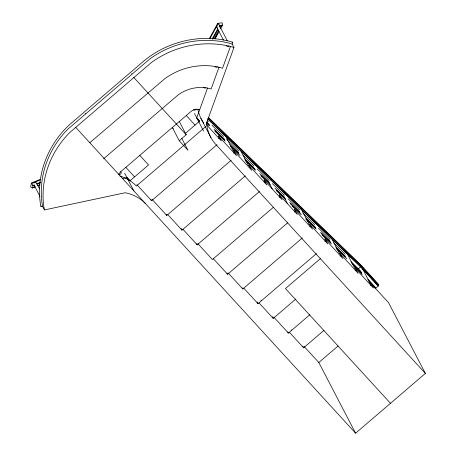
<?xml version="1.0" encoding="UTF-8"?>
<svg xmlns="http://www.w3.org/2000/svg" width="456" height="456" viewBox="0 0 456 456"><rect width="100%" height="100%" fill="white"/><g stroke="black" fill="none" stroke-linecap="round" stroke-linejoin="round"><path stroke-width="0.68" d="M217.74 23.393L219.963 25.473L222.579 25.131L222.095 22.811L217.717 23.353L209.481 38.293M369.103 280.748L375.755 288.101L378.286 285.963L378.588 284.35L360.616 264.708L208.375 117.42M32.598 187.969L33.009 185.706L31.378 183.073L30.66 186.971L32.553 187.997L35.226 186.886M194.421 113.464L203.627 131.106M199.471 121.29L196.718 117.882L207.605 87.888M219.04 67.14L211.105 88.994L209.213 88.453A36.377 33.938 -27.5 0 0 178.25 94.814L103.609 158.779M230.468 46.392L222.539 68.246L219.484 67.368A64.074 59.776 -27.5 0 0 164.947 78.58L89.872 142.677M232.104 42.237A1.539 0.393 -74 0 1 232.492 42.465A1.539 0.393 -74 0 1 232.184 44.061L233.974 47.498L206.574 122.995A41.086 38.332 -27.5 0 0 215.346 143.914L425.368 373.418L355.606 433.2L75.571 127.195M209.977 38.526L218.202 23.598M212.262 38.885L217.729 28.956M219.097 26.476L219.781 25.234M212.513 39.142L217.985 29.218M219.347 26.733L220.031 25.496M213.79 38.942L218.561 30.284M219.923 27.816L221.285 25.342M214.913 38.595L217.996 32.992M221.428 26.773L222.112 25.525M214.993 38.88L219.102 31.407M220.476 28.922L222.534 25.183M378.349 284.709L360.445 265.141L360.616 264.708M185.387 133.363L199.694 121.096L196.73 117.859M181.75 138.299L187.992 150.292L179.236 140.727L186.213 134.748L179.316 121.501M205.61 126.7L136.384 186.025A41.086 38.332 -27.5 0 0 119.854 176.016M218.487 138.436L219.558 137.512L218.333 135.859L236.55 155.656L233.5 150.577L234.008 150.982L251.752 170.367L248.702 165.289L249.21 165.688L266.954 185.073L263.904 179.995L264.412 180.399L282.161 199.779L279.112 194.701L279.613 195.105L297.363 214.491L294.314 209.412L294.61 209.606L312.565 229.197L309.516 224.118L309.812 224.312L327.767 243.903L324.718 238.824L325.014 239.024L342.969 258.615L339.919 253.536L340.216 253.73L358.171 273.321L355.121 268.242L355.418 268.436L373.373 288.027L370.323 282.948L371.076 283.609M136.92 184.708L151.586 200.731L217.056 144.632M233.689 153.142L234.76 152.224M152.122 199.42L166.788 215.443L231.186 160.255M167.797 214.645L181.99 230.149L245.317 175.885M264.092 182.56L265.17 181.636M183.004 229.351L197.191 244.855L259.441 191.514M279.294 197.266L280.372 196.348M273.571 207.138L212.393 259.567L197.733 243.544M294.502 211.972L295.573 211.054M213.408 258.769L227.595 274.273L287.702 222.767M309.704 226.683L310.775 225.76M228.137 272.956L242.797 288.979L302.368 237.935M324.906 241.389L325.977 240.472M243.812 288.181L258.005 303.69L316.498 253.564M320.357 258.666L285.473 288.557L390.49 403.309M340.108 256.095L341.179 255.178M259.014 302.892L273.207 318.396L295.744 299.085M355.309 270.807L356.381 269.884M273.742 317.08L288.409 333.102L309.875 314.708M370.511 285.513L371.583 284.595M289.417 332.304L303.61 347.814L324.005 330.338M355.606 433.2L318.812 362.52L338.13 345.967M360.445 265.141L208.244 117.893M374.667 287.833L375.75 288.01M31.35 183.044L40.55 179.254M31.527 183.557L40.06 180.04M32.809 185.444L34.114 184.902M36.736 183.825L40.658 182.206M33.009 185.74L34.32 185.204M36.936 184.127L40.208 182.776M32.37 187.821L34.992 186.743M37.614 185.66L39.581 184.851M37.848 185.809L39.814 184.993M124.665 173.223L133.864 190.893M122.288 178.632L126.99 177.635L130.154 180.69M232.184 44.061L227.966 42.853A91.764 85.614 -27.5 0 0 149.853 58.909L67.824 129.202A91.764 85.614 -27.5 0 0 41.906 202.293L42.636 206.494L44.426 209.925L125.183 192.74A41.086 38.332 -27.5 0 1 145.584 203.695M378.235 285.878L360.679 266.692L207.742 118.737M360.679 266.692L358.251 268.954L352.055 262.884M232.349 42.094C202.059 33.054 167.785 40.977 143.663 61.15L71.147 123.291C49.066 142.54 36.44 172.647 40.128 201.922L40.886 206.317M233.974 47.498L229.75 46.29A91.764 85.614 -27.5 0 0 151.643 62.341L69.614 132.639A91.764 85.614 -27.5 0 0 43.696 205.73L44.426 209.925M207.845 119.044L360.713 266.937L378.218 286.066M207.372 120.703L208.369 121.672M212.063 125.246L223.571 136.378M226.763 139.468L238.773 151.09M242.968 155.143L253.975 165.796M257.167 168.885L269.183 180.502M272.369 183.591L284.384 195.214M288.072 198.782L299.586 209.92M302.778 213.009L314.788 224.626M318.476 228.2L329.99 239.337M333.684 242.905L345.192 254.043M206.534 122.014L208.05 123.485M214.132 129.367L224.266 139.177M229.841 144.569L238.459 152.902M244.536 158.785L253.661 167.608M259.738 173.491L268.863 182.32M274.945 188.203L284.065 197.026M289.64 202.418L299.267 211.732M305.856 218.105L315.484 227.424M320.551 232.326L329.671 241.15M335.753 247.032L344.873 255.856M350.881 261.67L360.331 271.058M206.762 122.316L209.321 124.796M215.46 130.735L224.158 139.148M230.804 145.584L238.482 153.005M246.154 160.432L254.853 168.845M261.505 175.275L269.177 182.702M277.362 190.619L284.521 197.551M290.66 203.49L299.871 212.399M306.523 218.834L315.216 227.248M321.355 233.187L330.566 242.096M337.218 248.531L345.403 256.449M206.249 122.322L209.31 125.292M214.93 130.724L224.637 140.117M230.257 145.555L238.944 153.957M245.584 160.381L255.292 169.774M260.912 175.212L269.599 183.614M276.239 190.038L285.433 198.936M290.54 203.878L300.248 213.265M306.381 219.199L315.575 228.097M321.195 233.535L330.389 242.432M336.522 248.36L345.209 256.762M351.85 263.186L361.671 273.281M206.3 122.841L209.367 125.805M214.987 131.242L225.207 141.132M230.32 146.074L240.027 155.467M245.653 160.911L255.36 170.305M260.98 175.742L270.18 184.64M276.313 190.574L285.513 199.471M292.153 205.901L301.353 214.799M305.953 219.25L316.173 229.134M322.306 235.068L331.506 243.971M336.613 248.913L346.834 258.803M352.967 264.736L362.218 274.392M367.878 279.3L375.892 288.055M361.511 272.449L358.194 268.823L356.546 268.196M368.739 281.004L388.575 302.738L425.368 373.418M369.782 282.657L374.034 287.308M206.215 124.408L221.348 140.95L219.558 137.512M186.293 115.522L195.043 125.081M133.711 77.377L186.213 134.748M173.263 128.484L172.339 127.475L179.236 140.727M139.781 155.376L148.536 164.941L129.931 180.878L126.967 177.64M304.146 346.497L318.812 362.52M125.833 167.335L134.583 176.894M131.659 73.65L131.921 73.94M85.152 113.504L85.409 113.795M362.685 269.011L370.124 283.313M347.478 254.305L354.922 268.607M332.276 239.6L339.72 253.895M220.048 26.836L227.219 40.612M216.97 27.582L223.491 40.111M301.872 210.182L309.316 224.483M283.923 196.85L287.479 203.69M268.721 182.143L272.278 188.983M241.064 151.352L248.509 165.648M225.857 136.635L233.301 150.942M200.862 118.258L210.94 137.632M302.716 346.093L303.61 347.814M287.81 331.962L288.409 333.102M272.312 316.681L273.207 318.396M257.11 301.969L258.005 303.69M242.204 287.839L242.797 288.979M227.002 273.127L227.595 274.273M196.599 243.715L197.191 244.855M181.095 228.433L181.99 230.149M166.189 214.297L166.788 215.443M150.987 199.591L151.586 200.731M39.478 188.818L36.543 183.181A1.539 1.436 -27.5 0 1 36.662 183.54M34.12 185.182L39.986 196.456M261.214 300.173A1.539 1.436 -27.5 0 1 260.946 300.464M291.35 329.882A1.539 1.436 -27.5 0 1 291.019 330.104M270.932 179.841A1.539 1.436 -27.5 0 1 271.143 180.148M199.677 109.742A8.681 8.1 -27.5 0 0 190.944 111.532L121.182 171.319A8.681 8.1 -27.5 0 0 118.856 174.374M203.775 123.217A41.086 38.332 -27.5 0 1 197.875 109.155M196.137 109.087A1.539 1.436 -27.5 0 1 193.549 109.662M217.341 66.867A1.539 1.436 -27.5 0 1 214.993 66.49M205.576 87.837A1.539 1.436 -27.5 0 1 203.558 87.239M229.043 45.828A1.539 1.436 -27.5 0 1 226.307 45.389M238.203 152.412A1.539 1.436 -27.5 0 1 237.992 152.105M217.181 27.896A1.539 1.436 -27.5 0 1 217.107 26.129M286.345 194.849A1.539 1.436 -27.5 0 1 286.465 195.208M283.598 196.228A1.539 1.436 -27.5 0 1 283.478 195.869M120.623 171.684A1.539 1.436 -27.5 0 1 119.62 174.374L119.233 174.312A1.539 1.436 -27.5 0 1 118.879 174.158M301.045 209.013A1.539 1.436 -27.5 0 1 301.336 209.253M33.926 183.101A1.539 1.436 -27.5 0 1 36.332 182.873M329.203 240.352A1.539 1.436 -27.5 0 1 329.084 239.993M42.636 206.494A1.539 0.53 -9.8 0 1 41.097 206.482A1.539 0.53 -9.8 0 1 41.143 205.878"/></g></svg>
